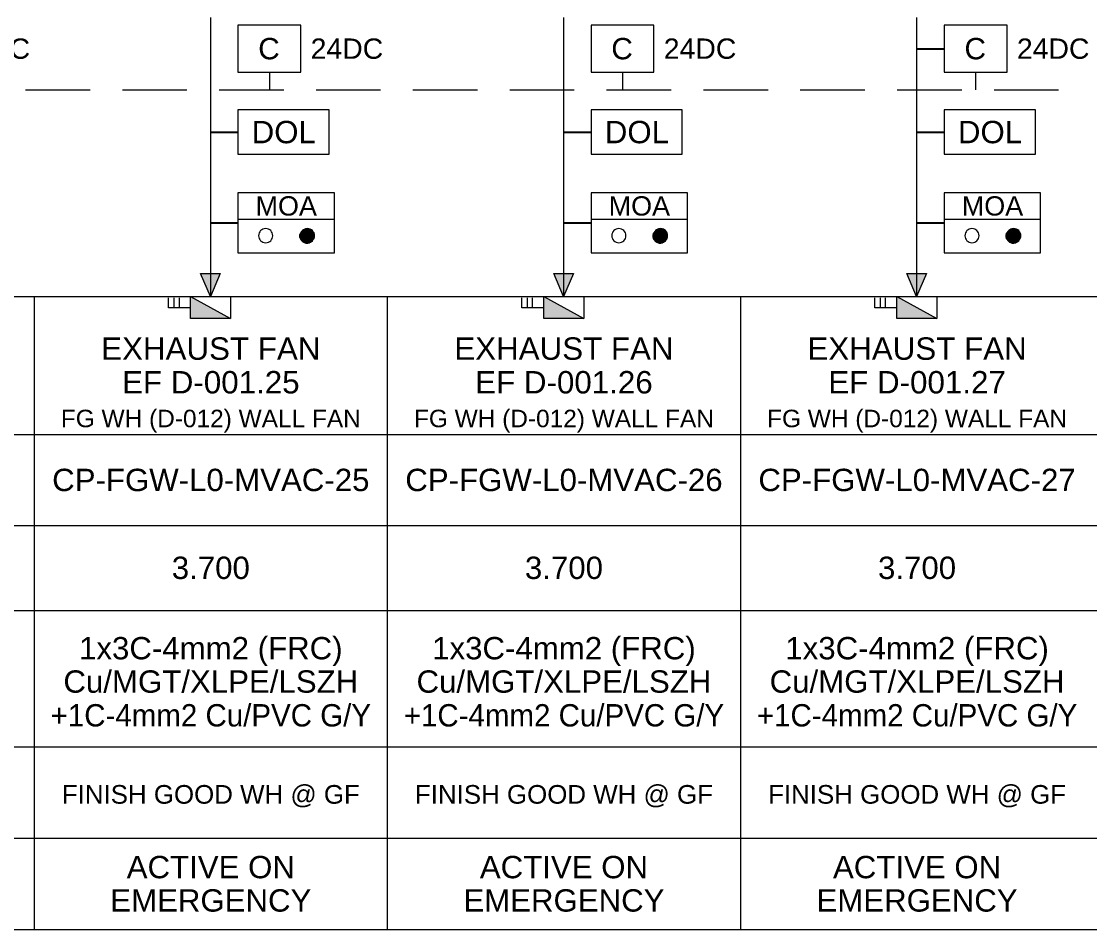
# Model space of a CAD drawing. Header units: millimetres. Extents: x -33055 to 42243, y -56860 to 24450.
# Drawn here: x 440 to 10946, y -16441 to -7512 of the extents above; entities that cross this region are included whole.
import ezdxf
from ezdxf.enums import TextEntityAlignment as Align

# ---------------------------------------------------------------- set-up
doc = ezdxf.new("R2010")
doc.units = ezdxf.units.MM
for name, color, linetype in [('A-PATT-CONC', 7, 'Continuous'), ('E-CTRL', 7, 'Continuous'), ('E-LEADER', 7, 'Continuous'), ('E-SLD', 7, 'Continuous'), ('E-TABLE', 7, 'Continuous'), ('E-TEXT', 7, 'Continuous')]:
    doc.layers.add(name, color=color, linetype=linetype)
doc.styles.add('ARIAL', font='arial.ttf')

msp = doc.modelspace()

# ---------------------------------------------------------------- hatches: boundary and pattern name
at = {"layer": 'A-PATT-CONC'}
h = msp.add_hatch(color=7, dxfattribs=at)
h.dxf.hatch_style = 1
h.paths.add_polyline_path([(2104, -10218), (2498, -10434), (2104, -10434), (2104, -10218)])
h = msp.add_hatch(color=7, dxfattribs=at)
h.dxf.hatch_style = 1
h.paths.add_polyline_path([(5577, -10218), (5971, -10434), (5577, -10434), (5577, -10218)])
h = msp.add_hatch(color=7, dxfattribs=at)
h.dxf.hatch_style = 1
h.paths.add_polyline_path([(9050, -10218), (9444, -10434), (9050, -10434), (9050, -10218)])
at = {"layer": 'E-SLD'}
h = msp.add_hatch(color=7, dxfattribs=at)
h.dxf.hatch_style = 1
h.paths.add_polyline_path([(3277, -9557), (3222, -9557), (3285, -9562), (3277, -9557)])
h.paths.add_polyline_path([(3222, -9557), (3285, -9562), (3213, -9562), (3222, -9557)])
h = msp.add_hatch(color=7, dxfattribs=at)
h.dxf.hatch_style = 1
h.paths.add_polyline_path([(3272, -9557), (3226, -9557), (3277, -9557), (3272, -9557)])
h.paths.add_polyline_path([(3226, -9557), (3277, -9557), (3222, -9557), (3226, -9557)])
h = msp.add_hatch(color=7, dxfattribs=at)
h.dxf.hatch_style = 1
h.paths.add_polyline_path([(3264, -9553), (3234, -9553), (3272, -9557), (3264, -9553)])
h.paths.add_polyline_path([(3234, -9553), (3272, -9557), (3226, -9557), (3234, -9553)])
h = msp.add_hatch(color=7, dxfattribs=at)
h.dxf.hatch_style = 1
h.paths.add_polyline_path([(3256, -9553), (3239, -9553), (3264, -9553), (3256, -9553)])
h.paths.add_polyline_path([(3239, -9553), (3264, -9553), (3234, -9553), (3239, -9553)])
h = msp.add_hatch(color=7, dxfattribs=at)
h.dxf.hatch_style = 1
h.paths.add_polyline_path([(3251, -9553), (3256, -9553), (3239, -9553), (3251, -9553)])
h = msp.add_hatch(color=7, dxfattribs=at)
h.dxf.hatch_style = 1
h.paths.add_polyline_path([(6750, -9557), (6695, -9557), (6758, -9562), (6750, -9557)])
h.paths.add_polyline_path([(6695, -9557), (6758, -9562), (6686, -9562), (6695, -9557)])
h = msp.add_hatch(color=7, dxfattribs=at)
h.dxf.hatch_style = 1
h.paths.add_polyline_path([(6746, -9557), (6699, -9557), (6750, -9557), (6746, -9557)])
h.paths.add_polyline_path([(6699, -9557), (6750, -9557), (6695, -9557), (6699, -9557)])
h = msp.add_hatch(color=7, dxfattribs=at)
h.dxf.hatch_style = 1
h.paths.add_polyline_path([(6737, -9553), (6707, -9553), (6746, -9557), (6737, -9553)])
h.paths.add_polyline_path([(6707, -9553), (6746, -9557), (6699, -9557), (6707, -9553)])
h = msp.add_hatch(color=7, dxfattribs=at)
h.dxf.hatch_style = 1
h.paths.add_polyline_path([(6729, -9553), (6712, -9553), (6737, -9553), (6729, -9553)])
h.paths.add_polyline_path([(6712, -9553), (6737, -9553), (6707, -9553), (6712, -9553)])
h = msp.add_hatch(color=7, dxfattribs=at)
h.dxf.hatch_style = 1
h.paths.add_polyline_path([(6724, -9553), (6729, -9553), (6712, -9553), (6724, -9553)])
h = msp.add_hatch(color=7, dxfattribs=at)
h.dxf.hatch_style = 1
h.paths.add_polyline_path([(10223, -9557), (10168, -9557), (10231, -9562), (10223, -9557)])
h.paths.add_polyline_path([(10168, -9557), (10231, -9562), (10159, -9562), (10168, -9557)])
h = msp.add_hatch(color=7, dxfattribs=at)
h.dxf.hatch_style = 1
h.paths.add_polyline_path([(10219, -9557), (10172, -9557), (10223, -9557), (10219, -9557)])
h.paths.add_polyline_path([(10172, -9557), (10223, -9557), (10168, -9557), (10172, -9557)])
h = msp.add_hatch(color=7, dxfattribs=at)
h.dxf.hatch_style = 1
h.paths.add_polyline_path([(10210, -9553), (10181, -9553), (10219, -9557), (10210, -9553)])
h.paths.add_polyline_path([(10181, -9553), (10219, -9557), (10172, -9557), (10181, -9553)])
h = msp.add_hatch(color=7, dxfattribs=at)
h.dxf.hatch_style = 1
h.paths.add_polyline_path([(10202, -9553), (10185, -9553), (10210, -9553), (10202, -9553)])
h.paths.add_polyline_path([(10185, -9553), (10210, -9553), (10181, -9553), (10185, -9553)])
h = msp.add_hatch(color=7, dxfattribs=at)
h.dxf.hatch_style = 1
h.paths.add_polyline_path([(10197, -9553), (10202, -9553), (10185, -9553), (10197, -9553)])
h = msp.add_hatch(color=7, dxfattribs=at)
h.dxf.hatch_style = 1
h.paths.add_polyline_path([(3315, -9604), (3184, -9604), (3319, -9608), (3315, -9604)])
h.paths.add_polyline_path([(3184, -9604), (3319, -9608), (3179, -9608), (3184, -9604)])
h = msp.add_hatch(color=7, dxfattribs=at)
h.dxf.hatch_style = 1
h.paths.add_polyline_path([(3319, -9608), (3179, -9608), (3319, -9617), (3319, -9608)])
h.paths.add_polyline_path([(3179, -9608), (3319, -9617), (3179, -9617), (3179, -9608)])
h = msp.add_hatch(color=7, dxfattribs=at)
h.dxf.hatch_style = 1
h.paths.add_polyline_path([(3319, -9617), (3179, -9617), (3319, -9621), (3319, -9617)])
h.paths.add_polyline_path([(3179, -9617), (3319, -9621), (3179, -9621), (3179, -9617)])
h = msp.add_hatch(color=7, dxfattribs=at)
h.dxf.hatch_style = 1
h.paths.add_polyline_path([(3319, -9621), (3179, -9621), (3319, -9629), (3319, -9621)])
h.paths.add_polyline_path([(3179, -9621), (3319, -9629), (3179, -9629), (3179, -9621)])
h = msp.add_hatch(color=7, dxfattribs=at)
h.dxf.hatch_style = 1
h.paths.add_polyline_path([(3319, -9629), (3179, -9629), (3319, -9638), (3319, -9629)])
h.paths.add_polyline_path([(3179, -9629), (3319, -9638), (3179, -9638), (3179, -9629)])
h = msp.add_hatch(color=7, dxfattribs=at)
h.dxf.hatch_style = 1
h.paths.add_polyline_path([(3319, -9638), (3179, -9638), (3315, -9642), (3319, -9638)])
h.paths.add_polyline_path([(3179, -9638), (3315, -9642), (3184, -9642), (3179, -9638)])
h = msp.add_hatch(color=7, dxfattribs=at)
h.dxf.hatch_style = 1
h.paths.add_polyline_path([(3311, -9591), (3188, -9591), (3315, -9595), (3311, -9591)])
h.paths.add_polyline_path([(3188, -9591), (3315, -9595), (3184, -9595), (3188, -9591)])
h = msp.add_hatch(color=7, dxfattribs=at)
h.dxf.hatch_style = 1
h.paths.add_polyline_path([(3315, -9595), (3184, -9595), (3315, -9604), (3315, -9595)])
h.paths.add_polyline_path([(3184, -9595), (3315, -9604), (3184, -9604), (3184, -9595)])
h = msp.add_hatch(color=7, dxfattribs=at)
h.dxf.hatch_style = 1
h.paths.add_polyline_path([(3315, -9642), (3184, -9642), (3315, -9651), (3315, -9642)])
h.paths.add_polyline_path([(3184, -9642), (3315, -9651), (3184, -9651), (3184, -9642)])
h = msp.add_hatch(color=7, dxfattribs=at)
h.dxf.hatch_style = 1
h.paths.add_polyline_path([(3315, -9651), (3184, -9651), (3311, -9655), (3315, -9651)])
h.paths.add_polyline_path([(3184, -9651), (3311, -9655), (3188, -9655), (3184, -9651)])
h = msp.add_hatch(color=7, dxfattribs=at)
h.dxf.hatch_style = 1
h.paths.add_polyline_path([(3306, -9587), (3192, -9587), (3311, -9591), (3306, -9587)])
h.paths.add_polyline_path([(3192, -9587), (3311, -9591), (3188, -9591), (3192, -9587)])
h = msp.add_hatch(color=7, dxfattribs=at)
h.dxf.hatch_style = 1
h.paths.add_polyline_path([(3311, -9655), (3188, -9655), (3306, -9659), (3311, -9655)])
h.paths.add_polyline_path([(3188, -9655), (3306, -9659), (3192, -9659), (3188, -9655)])
h = msp.add_hatch(color=7, dxfattribs=at)
h.dxf.hatch_style = 1
h.paths.add_polyline_path([(3302, -9579), (3196, -9579), (3306, -9587), (3302, -9579)])
h.paths.add_polyline_path([(3196, -9579), (3306, -9587), (3192, -9587), (3196, -9579)])
h = msp.add_hatch(color=7, dxfattribs=at)
h.dxf.hatch_style = 1
h.paths.add_polyline_path([(3306, -9659), (3192, -9659), (3302, -9667), (3306, -9659)])
h.paths.add_polyline_path([(3192, -9659), (3302, -9667), (3196, -9667), (3192, -9659)])
h = msp.add_hatch(color=7, dxfattribs=at)
h.dxf.hatch_style = 1
h.paths.add_polyline_path([(3302, -9574), (3200, -9574), (3302, -9579), (3302, -9574)])
h.paths.add_polyline_path([(3200, -9574), (3302, -9579), (3196, -9579), (3200, -9574)])
h = msp.add_hatch(color=7, dxfattribs=at)
h.dxf.hatch_style = 1
h.paths.add_polyline_path([(3294, -9570), (3205, -9570), (3302, -9574), (3294, -9570)])
h.paths.add_polyline_path([(3205, -9570), (3302, -9574), (3200, -9574), (3205, -9570)])
h = msp.add_hatch(color=7, dxfattribs=at)
h.dxf.hatch_style = 1
h.paths.add_polyline_path([(3289, -9566), (3209, -9566), (3294, -9570), (3289, -9566)])
h.paths.add_polyline_path([(3209, -9566), (3294, -9570), (3205, -9570), (3209, -9566)])
h = msp.add_hatch(color=7, dxfattribs=at)
h.dxf.hatch_style = 1
h.paths.add_polyline_path([(3285, -9562), (3213, -9562), (3289, -9566), (3285, -9562)])
h.paths.add_polyline_path([(3213, -9562), (3289, -9566), (3209, -9566), (3213, -9562)])
h = msp.add_hatch(color=7, dxfattribs=at)
h.dxf.hatch_style = 1
h.paths.add_polyline_path([(6788, -9604), (6657, -9604), (6792, -9608), (6788, -9604)])
h.paths.add_polyline_path([(6657, -9604), (6792, -9608), (6652, -9608), (6657, -9604)])
h = msp.add_hatch(color=7, dxfattribs=at)
h.dxf.hatch_style = 1
h.paths.add_polyline_path([(6792, -9608), (6652, -9608), (6792, -9617), (6792, -9608)])
h.paths.add_polyline_path([(6652, -9608), (6792, -9617), (6652, -9617), (6652, -9608)])
h = msp.add_hatch(color=7, dxfattribs=at)
h.dxf.hatch_style = 1
h.paths.add_polyline_path([(6792, -9617), (6652, -9617), (6792, -9621), (6792, -9617)])
h.paths.add_polyline_path([(6652, -9617), (6792, -9621), (6652, -9621), (6652, -9617)])
h = msp.add_hatch(color=7, dxfattribs=at)
h.dxf.hatch_style = 1
h.paths.add_polyline_path([(6792, -9621), (6652, -9621), (6792, -9629), (6792, -9621)])
h.paths.add_polyline_path([(6652, -9621), (6792, -9629), (6652, -9629), (6652, -9621)])
h = msp.add_hatch(color=7, dxfattribs=at)
h.dxf.hatch_style = 1
h.paths.add_polyline_path([(6792, -9629), (6652, -9629), (6792, -9638), (6792, -9629)])
h.paths.add_polyline_path([(6652, -9629), (6792, -9638), (6652, -9638), (6652, -9629)])
h = msp.add_hatch(color=7, dxfattribs=at)
h.dxf.hatch_style = 1
h.paths.add_polyline_path([(6792, -9638), (6652, -9638), (6788, -9642), (6792, -9638)])
h.paths.add_polyline_path([(6652, -9638), (6788, -9642), (6657, -9642), (6652, -9638)])
h = msp.add_hatch(color=7, dxfattribs=at)
h.dxf.hatch_style = 1
h.paths.add_polyline_path([(6784, -9591), (6661, -9591), (6788, -9595), (6784, -9591)])
h.paths.add_polyline_path([(6661, -9591), (6788, -9595), (6657, -9595), (6661, -9591)])
h = msp.add_hatch(color=7, dxfattribs=at)
h.dxf.hatch_style = 1
h.paths.add_polyline_path([(6788, -9595), (6657, -9595), (6788, -9604), (6788, -9595)])
h.paths.add_polyline_path([(6657, -9595), (6788, -9604), (6657, -9604), (6657, -9595)])
h = msp.add_hatch(color=7, dxfattribs=at)
h.dxf.hatch_style = 1
h.paths.add_polyline_path([(6788, -9642), (6657, -9642), (6788, -9651), (6788, -9642)])
h.paths.add_polyline_path([(6657, -9642), (6788, -9651), (6657, -9651), (6657, -9642)])
h = msp.add_hatch(color=7, dxfattribs=at)
h.dxf.hatch_style = 1
h.paths.add_polyline_path([(6788, -9651), (6657, -9651), (6784, -9655), (6788, -9651)])
h.paths.add_polyline_path([(6657, -9651), (6784, -9655), (6661, -9655), (6657, -9651)])
h = msp.add_hatch(color=7, dxfattribs=at)
h.dxf.hatch_style = 1
h.paths.add_polyline_path([(6779, -9587), (6665, -9587), (6784, -9591), (6779, -9587)])
h.paths.add_polyline_path([(6665, -9587), (6784, -9591), (6661, -9591), (6665, -9587)])
h = msp.add_hatch(color=7, dxfattribs=at)
h.dxf.hatch_style = 1
h.paths.add_polyline_path([(6784, -9655), (6661, -9655), (6779, -9659), (6784, -9655)])
h.paths.add_polyline_path([(6661, -9655), (6779, -9659), (6665, -9659), (6661, -9655)])
h = msp.add_hatch(color=7, dxfattribs=at)
h.dxf.hatch_style = 1
h.paths.add_polyline_path([(6775, -9579), (6669, -9579), (6779, -9587), (6775, -9579)])
h.paths.add_polyline_path([(6669, -9579), (6779, -9587), (6665, -9587), (6669, -9579)])
h = msp.add_hatch(color=7, dxfattribs=at)
h.dxf.hatch_style = 1
h.paths.add_polyline_path([(6779, -9659), (6665, -9659), (6775, -9667), (6779, -9659)])
h.paths.add_polyline_path([(6665, -9659), (6775, -9667), (6669, -9667), (6665, -9659)])
h = msp.add_hatch(color=7, dxfattribs=at)
h.dxf.hatch_style = 1
h.paths.add_polyline_path([(6775, -9574), (6674, -9574), (6775, -9579), (6775, -9574)])
h.paths.add_polyline_path([(6674, -9574), (6775, -9579), (6669, -9579), (6674, -9574)])
h = msp.add_hatch(color=7, dxfattribs=at)
h.dxf.hatch_style = 1
h.paths.add_polyline_path([(6767, -9570), (6678, -9570), (6775, -9574), (6767, -9570)])
h.paths.add_polyline_path([(6678, -9570), (6775, -9574), (6674, -9574), (6678, -9570)])
h = msp.add_hatch(color=7, dxfattribs=at)
h.dxf.hatch_style = 1
h.paths.add_polyline_path([(6762, -9566), (6682, -9566), (6767, -9570), (6762, -9566)])
h.paths.add_polyline_path([(6682, -9566), (6767, -9570), (6678, -9570), (6682, -9566)])
h = msp.add_hatch(color=7, dxfattribs=at)
h.dxf.hatch_style = 1
h.paths.add_polyline_path([(6758, -9562), (6686, -9562), (6762, -9566), (6758, -9562)])
h.paths.add_polyline_path([(6686, -9562), (6762, -9566), (6682, -9566), (6686, -9562)])
h = msp.add_hatch(color=7, dxfattribs=at)
h.dxf.hatch_style = 1
h.paths.add_polyline_path([(10261, -9604), (10130, -9604), (10265, -9608), (10261, -9604)])
h.paths.add_polyline_path([(10130, -9604), (10265, -9608), (10126, -9608), (10130, -9604)])
h = msp.add_hatch(color=7, dxfattribs=at)
h.dxf.hatch_style = 1
h.paths.add_polyline_path([(10265, -9608), (10126, -9608), (10265, -9617), (10265, -9608)])
h.paths.add_polyline_path([(10126, -9608), (10265, -9617), (10126, -9617), (10126, -9608)])
h = msp.add_hatch(color=7, dxfattribs=at)
h.dxf.hatch_style = 1
h.paths.add_polyline_path([(10265, -9617), (10126, -9617), (10265, -9621), (10265, -9617)])
h.paths.add_polyline_path([(10126, -9617), (10265, -9621), (10126, -9621), (10126, -9617)])
h = msp.add_hatch(color=7, dxfattribs=at)
h.dxf.hatch_style = 1
h.paths.add_polyline_path([(10265, -9621), (10126, -9621), (10265, -9629), (10265, -9621)])
h.paths.add_polyline_path([(10126, -9621), (10265, -9629), (10126, -9629), (10126, -9621)])
h = msp.add_hatch(color=7, dxfattribs=at)
h.dxf.hatch_style = 1
h.paths.add_polyline_path([(10265, -9629), (10126, -9629), (10265, -9638), (10265, -9629)])
h.paths.add_polyline_path([(10126, -9629), (10265, -9638), (10126, -9638), (10126, -9629)])
h = msp.add_hatch(color=7, dxfattribs=at)
h.dxf.hatch_style = 1
h.paths.add_polyline_path([(10265, -9638), (10126, -9638), (10261, -9642), (10265, -9638)])
h.paths.add_polyline_path([(10126, -9638), (10261, -9642), (10130, -9642), (10126, -9638)])
h = msp.add_hatch(color=7, dxfattribs=at)
h.dxf.hatch_style = 1
h.paths.add_polyline_path([(10257, -9591), (10134, -9591), (10261, -9595), (10257, -9591)])
h.paths.add_polyline_path([(10134, -9591), (10261, -9595), (10130, -9595), (10134, -9591)])
h = msp.add_hatch(color=7, dxfattribs=at)
h.dxf.hatch_style = 1
h.paths.add_polyline_path([(10261, -9595), (10130, -9595), (10261, -9604), (10261, -9595)])
h.paths.add_polyline_path([(10130, -9595), (10261, -9604), (10130, -9604), (10130, -9595)])
h = msp.add_hatch(color=7, dxfattribs=at)
h.dxf.hatch_style = 1
h.paths.add_polyline_path([(10261, -9642), (10130, -9642), (10261, -9651), (10261, -9642)])
h.paths.add_polyline_path([(10130, -9642), (10261, -9651), (10130, -9651), (10130, -9642)])
h = msp.add_hatch(color=7, dxfattribs=at)
h.dxf.hatch_style = 1
h.paths.add_polyline_path([(10261, -9651), (10130, -9651), (10257, -9655), (10261, -9651)])
h.paths.add_polyline_path([(10130, -9651), (10257, -9655), (10134, -9655), (10130, -9651)])
h = msp.add_hatch(color=7, dxfattribs=at)
h.dxf.hatch_style = 1
h.paths.add_polyline_path([(10253, -9587), (10138, -9587), (10257, -9591), (10253, -9587)])
h.paths.add_polyline_path([(10138, -9587), (10257, -9591), (10134, -9591), (10138, -9587)])
h = msp.add_hatch(color=7, dxfattribs=at)
h.dxf.hatch_style = 1
h.paths.add_polyline_path([(10257, -9655), (10134, -9655), (10253, -9659), (10257, -9655)])
h.paths.add_polyline_path([(10134, -9655), (10253, -9659), (10138, -9659), (10134, -9655)])
h = msp.add_hatch(color=7, dxfattribs=at)
h.dxf.hatch_style = 1
h.paths.add_polyline_path([(10248, -9579), (10142, -9579), (10253, -9587), (10248, -9579)])
h.paths.add_polyline_path([(10142, -9579), (10253, -9587), (10138, -9587), (10142, -9579)])
h = msp.add_hatch(color=7, dxfattribs=at)
h.dxf.hatch_style = 1
h.paths.add_polyline_path([(10253, -9659), (10138, -9659), (10248, -9667), (10253, -9659)])
h.paths.add_polyline_path([(10138, -9659), (10248, -9667), (10142, -9667), (10138, -9659)])
h = msp.add_hatch(color=7, dxfattribs=at)
h.dxf.hatch_style = 1
h.paths.add_polyline_path([(10248, -9574), (10147, -9574), (10248, -9579), (10248, -9574)])
h.paths.add_polyline_path([(10147, -9574), (10248, -9579), (10142, -9579), (10147, -9574)])
h = msp.add_hatch(color=7, dxfattribs=at)
h.dxf.hatch_style = 1
h.paths.add_polyline_path([(10240, -9570), (10151, -9570), (10248, -9574), (10240, -9570)])
h.paths.add_polyline_path([(10151, -9570), (10248, -9574), (10147, -9574), (10151, -9570)])
h = msp.add_hatch(color=7, dxfattribs=at)
h.dxf.hatch_style = 1
h.paths.add_polyline_path([(10236, -9566), (10155, -9566), (10240, -9570), (10236, -9566)])
h.paths.add_polyline_path([(10155, -9566), (10240, -9570), (10151, -9570), (10155, -9566)])
h = msp.add_hatch(color=7, dxfattribs=at)
h.dxf.hatch_style = 1
h.paths.add_polyline_path([(10231, -9562), (10159, -9562), (10236, -9566), (10231, -9562)])
h.paths.add_polyline_path([(10159, -9562), (10236, -9566), (10155, -9566), (10159, -9562)])
h = msp.add_hatch(color=7, dxfattribs=at)
h.dxf.hatch_style = 1
h.paths.add_polyline_path([(3302, -9667), (3196, -9667), (3302, -9672), (3302, -9667)])
h.paths.add_polyline_path([(3196, -9667), (3302, -9672), (3200, -9672), (3196, -9667)])
h = msp.add_hatch(color=7, dxfattribs=at)
h.dxf.hatch_style = 1
h.paths.add_polyline_path([(3302, -9672), (3200, -9672), (3294, -9676), (3302, -9672)])
h.paths.add_polyline_path([(3200, -9672), (3294, -9676), (3205, -9676), (3200, -9672)])
h = msp.add_hatch(color=7, dxfattribs=at)
h.dxf.hatch_style = 1
h.paths.add_polyline_path([(3294, -9676), (3205, -9676), (3289, -9680), (3294, -9676)])
h.paths.add_polyline_path([(3205, -9676), (3289, -9680), (3209, -9680), (3205, -9676)])
h = msp.add_hatch(color=7, dxfattribs=at)
h.dxf.hatch_style = 1
h.paths.add_polyline_path([(3289, -9680), (3209, -9680), (3285, -9684), (3289, -9680)])
h.paths.add_polyline_path([(3209, -9680), (3285, -9684), (3213, -9684), (3209, -9680)])
h = msp.add_hatch(color=7, dxfattribs=at)
h.dxf.hatch_style = 1
h.paths.add_polyline_path([(3285, -9684), (3213, -9684), (3277, -9684), (3285, -9684)])
h.paths.add_polyline_path([(3213, -9684), (3277, -9684), (3222, -9684), (3213, -9684)])
h = msp.add_hatch(color=7, dxfattribs=at)
h.dxf.hatch_style = 1
h.paths.add_polyline_path([(3277, -9684), (3222, -9684), (3272, -9689), (3277, -9684)])
h.paths.add_polyline_path([(3222, -9684), (3272, -9689), (3226, -9689), (3222, -9684)])
h = msp.add_hatch(color=7, dxfattribs=at)
h.dxf.hatch_style = 1
h.paths.add_polyline_path([(3272, -9689), (3226, -9689), (3264, -9689), (3272, -9689)])
h.paths.add_polyline_path([(3226, -9689), (3264, -9689), (3234, -9689), (3226, -9689)])
h = msp.add_hatch(color=7, dxfattribs=at)
h.dxf.hatch_style = 1
h.paths.add_polyline_path([(3234, -9689), (3239, -9693), (3256, -9693), (3234, -9689)])
h.paths.add_polyline_path([(3239, -9693), (3256, -9693), (3251, -9693), (3239, -9693)])
h = msp.add_hatch(color=7, dxfattribs=at)
h.dxf.hatch_style = 1
h.paths.add_polyline_path([(3234, -9689), (3264, -9689), (3256, -9693), (3234, -9689)])
h = msp.add_hatch(color=7, dxfattribs=at)
h.dxf.hatch_style = 1
h.paths.add_polyline_path([(6775, -9667), (6669, -9667), (6775, -9672), (6775, -9667)])
h.paths.add_polyline_path([(6669, -9667), (6775, -9672), (6674, -9672), (6669, -9667)])
h = msp.add_hatch(color=7, dxfattribs=at)
h.dxf.hatch_style = 1
h.paths.add_polyline_path([(6775, -9672), (6674, -9672), (6767, -9676), (6775, -9672)])
h.paths.add_polyline_path([(6674, -9672), (6767, -9676), (6678, -9676), (6674, -9672)])
h = msp.add_hatch(color=7, dxfattribs=at)
h.dxf.hatch_style = 1
h.paths.add_polyline_path([(6767, -9676), (6678, -9676), (6762, -9680), (6767, -9676)])
h.paths.add_polyline_path([(6678, -9676), (6762, -9680), (6682, -9680), (6678, -9676)])
h = msp.add_hatch(color=7, dxfattribs=at)
h.dxf.hatch_style = 1
h.paths.add_polyline_path([(6762, -9680), (6682, -9680), (6758, -9684), (6762, -9680)])
h.paths.add_polyline_path([(6682, -9680), (6758, -9684), (6686, -9684), (6682, -9680)])
h = msp.add_hatch(color=7, dxfattribs=at)
h.dxf.hatch_style = 1
h.paths.add_polyline_path([(6758, -9684), (6686, -9684), (6750, -9684), (6758, -9684)])
h.paths.add_polyline_path([(6686, -9684), (6750, -9684), (6695, -9684), (6686, -9684)])
h = msp.add_hatch(color=7, dxfattribs=at)
h.dxf.hatch_style = 1
h.paths.add_polyline_path([(6750, -9684), (6695, -9684), (6746, -9689), (6750, -9684)])
h.paths.add_polyline_path([(6695, -9684), (6746, -9689), (6699, -9689), (6695, -9684)])
h = msp.add_hatch(color=7, dxfattribs=at)
h.dxf.hatch_style = 1
h.paths.add_polyline_path([(6746, -9689), (6699, -9689), (6737, -9689), (6746, -9689)])
h.paths.add_polyline_path([(6699, -9689), (6737, -9689), (6707, -9689), (6699, -9689)])
h = msp.add_hatch(color=7, dxfattribs=at)
h.dxf.hatch_style = 1
h.paths.add_polyline_path([(6707, -9689), (6712, -9693), (6729, -9693), (6707, -9689)])
h.paths.add_polyline_path([(6712, -9693), (6729, -9693), (6724, -9693), (6712, -9693)])
h = msp.add_hatch(color=7, dxfattribs=at)
h.dxf.hatch_style = 1
h.paths.add_polyline_path([(6707, -9689), (6737, -9689), (6729, -9693), (6707, -9689)])
h = msp.add_hatch(color=7, dxfattribs=at)
h.dxf.hatch_style = 1
h.paths.add_polyline_path([(10248, -9667), (10142, -9667), (10248, -9672), (10248, -9667)])
h.paths.add_polyline_path([(10142, -9667), (10248, -9672), (10147, -9672), (10142, -9667)])
h = msp.add_hatch(color=7, dxfattribs=at)
h.dxf.hatch_style = 1
h.paths.add_polyline_path([(10248, -9672), (10147, -9672), (10240, -9676), (10248, -9672)])
h.paths.add_polyline_path([(10147, -9672), (10240, -9676), (10151, -9676), (10147, -9672)])
h = msp.add_hatch(color=7, dxfattribs=at)
h.dxf.hatch_style = 1
h.paths.add_polyline_path([(10240, -9676), (10151, -9676), (10236, -9680), (10240, -9676)])
h.paths.add_polyline_path([(10151, -9676), (10236, -9680), (10155, -9680), (10151, -9676)])
h = msp.add_hatch(color=7, dxfattribs=at)
h.dxf.hatch_style = 1
h.paths.add_polyline_path([(10236, -9680), (10155, -9680), (10231, -9684), (10236, -9680)])
h.paths.add_polyline_path([(10155, -9680), (10231, -9684), (10159, -9684), (10155, -9680)])
h = msp.add_hatch(color=7, dxfattribs=at)
h.dxf.hatch_style = 1
h.paths.add_polyline_path([(10231, -9684), (10159, -9684), (10223, -9684), (10231, -9684)])
h.paths.add_polyline_path([(10159, -9684), (10223, -9684), (10168, -9684), (10159, -9684)])
h = msp.add_hatch(color=7, dxfattribs=at)
h.dxf.hatch_style = 1
h.paths.add_polyline_path([(10223, -9684), (10168, -9684), (10219, -9689), (10223, -9684)])
h.paths.add_polyline_path([(10168, -9684), (10219, -9689), (10172, -9689), (10168, -9684)])
h = msp.add_hatch(color=7, dxfattribs=at)
h.dxf.hatch_style = 1
h.paths.add_polyline_path([(10219, -9689), (10172, -9689), (10210, -9689), (10219, -9689)])
h.paths.add_polyline_path([(10172, -9689), (10210, -9689), (10181, -9689), (10172, -9689)])
h = msp.add_hatch(color=7, dxfattribs=at)
h.dxf.hatch_style = 1
h.paths.add_polyline_path([(10181, -9689), (10185, -9693), (10202, -9693), (10181, -9689)])
h.paths.add_polyline_path([(10185, -9693), (10202, -9693), (10197, -9693), (10185, -9693)])
h = msp.add_hatch(color=7, dxfattribs=at)
h.dxf.hatch_style = 1
h.paths.add_polyline_path([(10181, -9689), (10210, -9689), (10202, -9693), (10181, -9689)])
h = msp.add_hatch(color=7, dxfattribs=at)
h.dxf.hatch_style = 1
h.paths.add_polyline_path([(2201, -9989), (2396, -9989), (2299, -10218), (2201, -9989)])
h = msp.add_hatch(color=7, dxfattribs=at)
h.dxf.hatch_style = 1
h.paths.add_polyline_path([(5675, -9989), (5869, -9989), (5772, -10218), (5675, -9989)])
h = msp.add_hatch(color=7, dxfattribs=at)
h.dxf.hatch_style = 1
h.paths.add_polyline_path([(9148, -9989), (9342, -9989), (9245, -10218), (9148, -9989)])

# ---------------------------------------------------------------- linework, layer by layer
at = {"color": 7, "lineweight": 0}
for p, q in [((1943, -10328), (1943, -10230)), ((1994, -10328), (1994, -10230)), ((2104, -10218), (2498, -10434)), ((5416, -10328), (5416, -10230)), ((5467, -10328), (5467, -10230)), ((5577, -10218), (5971, -10434)), ((8889, -10328), (8889, -10230)), ((8940, -10328), (8940, -10230)), ((9050, -10218), (9444, -10434))]:
    msp.add_line(p, q, dxfattribs=at)
for points in [[(2104, -10328), (1888, -10328), (1888, -10230)], [(2498, -10218), (2498, -10434), (2104, -10434), (2104, -10218), (2498, -10218)], [(5577, -10328), (5361, -10328), (5361, -10230)], [(5971, -10218), (5971, -10434), (5577, -10434), (5577, -10218), (5971, -10218)], [(9050, -10328), (8834, -10328), (8834, -10230)], [(9444, -10218), (9444, -10434), (9050, -10434), (9050, -10218), (9444, -10218)]]:
    msp.add_lwpolyline(points, dxfattribs=at)
at = {"layer": 'A-PATT-CONC', "color": 7, "lineweight": 0}
for points in [[(2104, -10218), (2498, -10434), (2104, -10434), (2104, -10218)], [(5577, -10218), (5971, -10434), (5577, -10434), (5577, -10218)], [(9050, -10218), (9444, -10434), (9050, -10434), (9050, -10218)]]:
    msp.add_lwpolyline(points, dxfattribs=at)
at = {"layer": 'E-CTRL', "color": 7, "lineweight": 0}
for p, q in [((480, -8184), (1116, -8184)), ((1433, -8184), (2068, -8184)), ((2386, -8184), (3020, -8184)), ((3338, -8184), (3973, -8184)), ((4290, -8184), (4926, -8184)), ((5243, -8184), (5878, -8184)), ((6196, -8184), (6830, -8184)), ((7148, -8184), (7783, -8184)), ((8100, -8184), (8736, -8184)), ((9053, -8184), (9688, -8184)), ((10006, -8184), (10640, -8184))]:
    msp.add_line(p, q, dxfattribs=at)
at = {"layer": 'E-LEADER', "color": 253, "lineweight": 25, "true_color": 0x999999}
for p, q in [((2299, -8600), (2570, -8600)), ((5772, -8600), (6043, -8600)), ((9245, -8600), (9516, -8600)), ((2299, -9493), (2570, -9493)), ((5772, -9493), (6043, -9493)), ((9245, -9493), (9516, -9493))]:
    msp.add_line(p, q, dxfattribs=at)
at = {"layer": 'E-SLD', "color": 7, "lineweight": 0}
for p, q in [((2299, -7474), (2299, -10218)), ((5772, -7474), (5772, -10218)), ((9245, -7474), (9245, -10218)), ((2879, -8012), (2879, -8185)), ((6352, -8012), (6352, -8185)), ((9825, -8012), (9825, -8185)), ((2570, -9455), (3518, -9455)), ((6043, -9455), (6991, -9455)), ((9516, -9455), (10464, -9455))]:
    msp.add_line(p, q, dxfattribs=at)
for points in [[(2570, -7550), (2570, -8012), (3188, -8012), (3188, -7550), (2570, -7550)], [(6043, -7550), (6043, -8012), (6661, -8012), (6661, -7550), (6043, -7550)], [(9516, -7550), (9516, -8012), (10134, -8012), (10134, -7550), (9516, -7550)], [(2570, -8380), (2570, -8816), (3467, -8816), (3467, -8380), (2570, -8380)], [(6043, -8380), (6043, -8816), (6940, -8816), (6940, -8380), (6043, -8380)], [(9516, -8380), (9516, -8816), (10413, -8816), (10413, -8380), (9516, -8380)], [(2570, -9197), (2570, -9786), (3518, -9786), (3518, -9197), (2570, -9197)], [(6043, -9197), (6043, -9786), (6991, -9786), (6991, -9197), (6043, -9197)], [(9516, -9197), (9516, -9786), (10464, -9786), (10464, -9197), (9516, -9197)], [(2913, -9619), (2911, -9605), (2907, -9592), (2901, -9580), (2892, -9569), (2882, -9561), (2870, -9554), (2857, -9550), (2843, -9549), (2829, -9550), (2816, -9554), (2804, -9561), (2793, -9569), (2785, -9580), (2778, -9592), (2774, -9605), (2773, -9619), (2774, -9633), (2778, -9646), (2785, -9658), (2793, -9668), (2804, -9677), (2816, -9683), (2829, -9687), (2843, -9689), (2857, -9687), (2870, -9683), (2882, -9677), (2892, -9668), (2901, -9658), (2907, -9646), (2911, -9633), (2913, -9619)], [(3323, -9619), (3322, -9605), (3318, -9592), (3311, -9580), (3303, -9569), (3292, -9561), (3281, -9554), (3267, -9550), (3253, -9549), (3239, -9550), (3226, -9554), (3214, -9561), (3204, -9569), (3195, -9580), (3189, -9592), (3185, -9605), (3184, -9619), (3185, -9633), (3189, -9646), (3195, -9658), (3204, -9668), (3214, -9677), (3226, -9683), (3239, -9687), (3253, -9689), (3267, -9687), (3281, -9683), (3292, -9677), (3303, -9668), (3311, -9658), (3318, -9646), (3322, -9633), (3323, -9619)], [(3222, -9557), (3285, -9562), (3213, -9562), (3222, -9557)], [(3226, -9557), (3277, -9557), (3222, -9557), (3226, -9557)], [(3277, -9557), (3222, -9557), (3285, -9562), (3277, -9557)], [(3234, -9553), (3272, -9557), (3226, -9557), (3234, -9553)], [(3272, -9557), (3226, -9557), (3277, -9557), (3272, -9557)], [(3239, -9553), (3264, -9553), (3234, -9553), (3239, -9553)], [(3264, -9553), (3234, -9553), (3272, -9557), (3264, -9553)], [(3251, -9553), (3256, -9553), (3239, -9553), (3251, -9553)], [(3256, -9553), (3239, -9553), (3264, -9553), (3256, -9553)], [(6386, -9619), (6384, -9605), (6380, -9592), (6374, -9580), (6365, -9569), (6355, -9561), (6343, -9554), (6330, -9550), (6316, -9549), (6302, -9550), (6289, -9554), (6277, -9561), (6266, -9569), (6258, -9580), (6252, -9592), (6247, -9605), (6246, -9619), (6247, -9633), (6252, -9646), (6258, -9658), (6266, -9668), (6277, -9677), (6289, -9683), (6302, -9687), (6316, -9689), (6330, -9687), (6343, -9683), (6355, -9677), (6365, -9668), (6374, -9658), (6380, -9646), (6384, -9633), (6386, -9619)], [(6796, -9619), (6795, -9605), (6791, -9592), (6784, -9580), (6776, -9569), (6766, -9561), (6754, -9554), (6741, -9550), (6726, -9549), (6712, -9550), (6699, -9554), (6687, -9561), (6677, -9569), (6669, -9580), (6662, -9592), (6658, -9605), (6657, -9619), (6658, -9633), (6662, -9646), (6669, -9658), (6677, -9668), (6687, -9677), (6699, -9683), (6712, -9687), (6726, -9689), (6741, -9687), (6754, -9683), (6766, -9677), (6776, -9668), (6784, -9658), (6791, -9646), (6795, -9633), (6796, -9619)], [(6695, -9557), (6758, -9562), (6686, -9562), (6695, -9557)], [(6699, -9557), (6750, -9557), (6695, -9557), (6699, -9557)], [(6750, -9557), (6695, -9557), (6758, -9562), (6750, -9557)], [(6707, -9553), (6746, -9557), (6699, -9557), (6707, -9553)], [(6746, -9557), (6699, -9557), (6750, -9557), (6746, -9557)], [(6712, -9553), (6737, -9553), (6707, -9553), (6712, -9553)], [(6737, -9553), (6707, -9553), (6746, -9557), (6737, -9553)], [(6724, -9553), (6729, -9553), (6712, -9553), (6724, -9553)], [(6729, -9553), (6712, -9553), (6737, -9553), (6729, -9553)], [(9859, -9619), (9857, -9605), (9853, -9592), (9847, -9580), (9838, -9569), (9828, -9561), (9816, -9554), (9803, -9550), (9789, -9549), (9775, -9550), (9762, -9554), (9750, -9561), (9740, -9569), (9731, -9580), (9725, -9592), (9721, -9605), (9719, -9619), (9721, -9633), (9725, -9646), (9731, -9658), (9740, -9668), (9750, -9677), (9762, -9683), (9775, -9687), (9789, -9689), (9803, -9687), (9816, -9683), (9828, -9677), (9838, -9668), (9847, -9658), (9853, -9646), (9857, -9633), (9859, -9619)], [(10269, -9619), (10268, -9605), (10264, -9592), (10258, -9580), (10249, -9569), (10239, -9561), (10227, -9554), (10214, -9550), (10200, -9549), (10186, -9550), (10172, -9554), (10161, -9561), (10150, -9569), (10142, -9580), (10135, -9592), (10131, -9605), (10130, -9619), (10131, -9633), (10135, -9646), (10142, -9658), (10150, -9668), (10161, -9677), (10172, -9683), (10186, -9687), (10200, -9689), (10214, -9687), (10227, -9683), (10239, -9677), (10249, -9668), (10258, -9658), (10264, -9646), (10268, -9633), (10269, -9619)], [(10168, -9557), (10231, -9562), (10159, -9562), (10168, -9557)], [(10172, -9557), (10223, -9557), (10168, -9557), (10172, -9557)], [(10223, -9557), (10168, -9557), (10231, -9562), (10223, -9557)], [(10181, -9553), (10219, -9557), (10172, -9557), (10181, -9553)], [(10219, -9557), (10172, -9557), (10223, -9557), (10219, -9557)], [(10185, -9553), (10210, -9553), (10181, -9553), (10185, -9553)], [(10210, -9553), (10181, -9553), (10219, -9557), (10210, -9553)], [(10197, -9553), (10202, -9553), (10185, -9553), (10197, -9553)], [(10202, -9553), (10185, -9553), (10210, -9553), (10202, -9553)], [(3184, -9604), (3319, -9608), (3179, -9608), (3184, -9604)], [(3319, -9608), (3179, -9608), (3319, -9617), (3319, -9608)], [(3179, -9608), (3319, -9617), (3179, -9617), (3179, -9608)], [(3319, -9617), (3179, -9617), (3319, -9621), (3319, -9617)], [(3179, -9617), (3319, -9621), (3179, -9621), (3179, -9617)], [(3319, -9621), (3179, -9621), (3319, -9629), (3319, -9621)], [(3179, -9621), (3319, -9629), (3179, -9629), (3179, -9621)], [(3319, -9629), (3179, -9629), (3319, -9638), (3319, -9629)], [(3179, -9629), (3319, -9638), (3179, -9638), (3179, -9629)], [(3319, -9638), (3179, -9638), (3315, -9642), (3319, -9638)], [(3179, -9638), (3315, -9642), (3184, -9642), (3179, -9638)], [(3188, -9591), (3315, -9595), (3184, -9595), (3188, -9591)], [(3315, -9595), (3184, -9595), (3315, -9604), (3315, -9595)], [(3184, -9595), (3315, -9604), (3184, -9604), (3184, -9595)], [(3315, -9604), (3184, -9604), (3319, -9608), (3315, -9604)], [(3315, -9642), (3184, -9642), (3315, -9651), (3315, -9642)], [(3184, -9642), (3315, -9651), (3184, -9651), (3184, -9642)], [(3315, -9651), (3184, -9651), (3311, -9655), (3315, -9651)], [(3184, -9651), (3311, -9655), (3188, -9655), (3184, -9651)], [(3192, -9587), (3311, -9591), (3188, -9591), (3192, -9587)], [(3311, -9591), (3188, -9591), (3315, -9595), (3311, -9591)], [(3311, -9655), (3188, -9655), (3306, -9659), (3311, -9655)], [(3188, -9655), (3306, -9659), (3192, -9659), (3188, -9655)], [(3196, -9579), (3306, -9587), (3192, -9587), (3196, -9579)], [(3306, -9587), (3192, -9587), (3311, -9591), (3306, -9587)], [(3306, -9659), (3192, -9659), (3302, -9667), (3306, -9659)], [(3192, -9659), (3302, -9667), (3196, -9667), (3192, -9659)], [(3200, -9574), (3302, -9579), (3196, -9579), (3200, -9574)], [(3302, -9579), (3196, -9579), (3306, -9587), (3302, -9579)], [(3205, -9570), (3302, -9574), (3200, -9574), (3205, -9570)], [(3302, -9574), (3200, -9574), (3302, -9579), (3302, -9574)], [(3209, -9566), (3294, -9570), (3205, -9570), (3209, -9566)], [(3294, -9570), (3205, -9570), (3302, -9574), (3294, -9570)], [(3213, -9562), (3289, -9566), (3209, -9566), (3213, -9562)], [(3289, -9566), (3209, -9566), (3294, -9570), (3289, -9566)], [(3285, -9562), (3213, -9562), (3289, -9566), (3285, -9562)], [(6657, -9604), (6792, -9608), (6652, -9608), (6657, -9604)], [(6792, -9608), (6652, -9608), (6792, -9617), (6792, -9608)], [(6652, -9608), (6792, -9617), (6652, -9617), (6652, -9608)], [(6792, -9617), (6652, -9617), (6792, -9621), (6792, -9617)], [(6652, -9617), (6792, -9621), (6652, -9621), (6652, -9617)], [(6792, -9621), (6652, -9621), (6792, -9629), (6792, -9621)], [(6652, -9621), (6792, -9629), (6652, -9629), (6652, -9621)], [(6792, -9629), (6652, -9629), (6792, -9638), (6792, -9629)], [(6652, -9629), (6792, -9638), (6652, -9638), (6652, -9629)], [(6792, -9638), (6652, -9638), (6788, -9642), (6792, -9638)], [(6652, -9638), (6788, -9642), (6657, -9642), (6652, -9638)], [(6661, -9591), (6788, -9595), (6657, -9595), (6661, -9591)], [(6788, -9595), (6657, -9595), (6788, -9604), (6788, -9595)], [(6657, -9595), (6788, -9604), (6657, -9604), (6657, -9595)], [(6788, -9604), (6657, -9604), (6792, -9608), (6788, -9604)], [(6788, -9642), (6657, -9642), (6788, -9651), (6788, -9642)], [(6657, -9642), (6788, -9651), (6657, -9651), (6657, -9642)], [(6788, -9651), (6657, -9651), (6784, -9655), (6788, -9651)], [(6657, -9651), (6784, -9655), (6661, -9655), (6657, -9651)], [(6665, -9587), (6784, -9591), (6661, -9591), (6665, -9587)], [(6784, -9591), (6661, -9591), (6788, -9595), (6784, -9591)], [(6784, -9655), (6661, -9655), (6779, -9659), (6784, -9655)], [(6661, -9655), (6779, -9659), (6665, -9659), (6661, -9655)], [(6669, -9579), (6779, -9587), (6665, -9587), (6669, -9579)], [(6779, -9587), (6665, -9587), (6784, -9591), (6779, -9587)], [(6779, -9659), (6665, -9659), (6775, -9667), (6779, -9659)], [(6665, -9659), (6775, -9667), (6669, -9667), (6665, -9659)], [(6674, -9574), (6775, -9579), (6669, -9579), (6674, -9574)], [(6775, -9579), (6669, -9579), (6779, -9587), (6775, -9579)], [(6678, -9570), (6775, -9574), (6674, -9574), (6678, -9570)], [(6775, -9574), (6674, -9574), (6775, -9579), (6775, -9574)], [(6682, -9566), (6767, -9570), (6678, -9570), (6682, -9566)], [(6767, -9570), (6678, -9570), (6775, -9574), (6767, -9570)], [(6686, -9562), (6762, -9566), (6682, -9566), (6686, -9562)], [(6762, -9566), (6682, -9566), (6767, -9570), (6762, -9566)], [(6758, -9562), (6686, -9562), (6762, -9566), (6758, -9562)], [(10130, -9604), (10265, -9608), (10126, -9608), (10130, -9604)], [(10265, -9608), (10126, -9608), (10265, -9617), (10265, -9608)], [(10126, -9608), (10265, -9617), (10126, -9617), (10126, -9608)], [(10265, -9617), (10126, -9617), (10265, -9621), (10265, -9617)], [(10126, -9617), (10265, -9621), (10126, -9621), (10126, -9617)], [(10265, -9621), (10126, -9621), (10265, -9629), (10265, -9621)], [(10126, -9621), (10265, -9629), (10126, -9629), (10126, -9621)], [(10265, -9629), (10126, -9629), (10265, -9638), (10265, -9629)], [(10126, -9629), (10265, -9638), (10126, -9638), (10126, -9629)], [(10265, -9638), (10126, -9638), (10261, -9642), (10265, -9638)], [(10126, -9638), (10261, -9642), (10130, -9642), (10126, -9638)], [(10134, -9591), (10261, -9595), (10130, -9595), (10134, -9591)], [(10261, -9595), (10130, -9595), (10261, -9604), (10261, -9595)], [(10130, -9595), (10261, -9604), (10130, -9604), (10130, -9595)], [(10261, -9604), (10130, -9604), (10265, -9608), (10261, -9604)], [(10261, -9642), (10130, -9642), (10261, -9651), (10261, -9642)], [(10130, -9642), (10261, -9651), (10130, -9651), (10130, -9642)], [(10261, -9651), (10130, -9651), (10257, -9655), (10261, -9651)], [(10130, -9651), (10257, -9655), (10134, -9655), (10130, -9651)], [(10138, -9587), (10257, -9591), (10134, -9591), (10138, -9587)], [(10257, -9591), (10134, -9591), (10261, -9595), (10257, -9591)], [(10257, -9655), (10134, -9655), (10253, -9659), (10257, -9655)], [(10134, -9655), (10253, -9659), (10138, -9659), (10134, -9655)], [(10142, -9579), (10253, -9587), (10138, -9587), (10142, -9579)], [(10253, -9587), (10138, -9587), (10257, -9591), (10253, -9587)], [(10253, -9659), (10138, -9659), (10248, -9667), (10253, -9659)], [(10138, -9659), (10248, -9667), (10142, -9667), (10138, -9659)], [(10147, -9574), (10248, -9579), (10142, -9579), (10147, -9574)], [(10248, -9579), (10142, -9579), (10253, -9587), (10248, -9579)], [(10151, -9570), (10248, -9574), (10147, -9574), (10151, -9570)], [(10248, -9574), (10147, -9574), (10248, -9579), (10248, -9574)], [(10155, -9566), (10240, -9570), (10151, -9570), (10155, -9566)], [(10240, -9570), (10151, -9570), (10248, -9574), (10240, -9570)], [(10159, -9562), (10236, -9566), (10155, -9566), (10159, -9562)], [(10236, -9566), (10155, -9566), (10240, -9570), (10236, -9566)], [(10231, -9562), (10159, -9562), (10236, -9566), (10231, -9562)], [(3302, -9667), (3196, -9667), (3302, -9672), (3302, -9667)], [(3196, -9667), (3302, -9672), (3200, -9672), (3196, -9667)], [(3302, -9672), (3200, -9672), (3294, -9676), (3302, -9672)], [(3200, -9672), (3294, -9676), (3205, -9676), (3200, -9672)], [(3294, -9676), (3205, -9676), (3289, -9680), (3294, -9676)], [(3205, -9676), (3289, -9680), (3209, -9680), (3205, -9676)], [(3289, -9680), (3209, -9680), (3285, -9684), (3289, -9680)], [(3209, -9680), (3285, -9684), (3213, -9684), (3209, -9680)], [(3285, -9684), (3213, -9684), (3277, -9684), (3285, -9684)], [(3213, -9684), (3277, -9684), (3222, -9684), (3213, -9684)], [(3277, -9684), (3222, -9684), (3272, -9689), (3277, -9684)], [(3222, -9684), (3272, -9689), (3226, -9689), (3222, -9684)], [(3272, -9689), (3226, -9689), (3264, -9689), (3272, -9689)], [(3226, -9689), (3264, -9689), (3234, -9689), (3226, -9689)], [(3234, -9689), (3239, -9693), (3256, -9693), (3234, -9689)], [(3234, -9689), (3264, -9689), (3256, -9693), (3234, -9689)], [(3239, -9693), (3256, -9693), (3251, -9693), (3239, -9693)], [(6775, -9667), (6669, -9667), (6775, -9672), (6775, -9667)], [(6669, -9667), (6775, -9672), (6674, -9672), (6669, -9667)], [(6775, -9672), (6674, -9672), (6767, -9676), (6775, -9672)], [(6674, -9672), (6767, -9676), (6678, -9676), (6674, -9672)], [(6767, -9676), (6678, -9676), (6762, -9680), (6767, -9676)], [(6678, -9676), (6762, -9680), (6682, -9680), (6678, -9676)], [(6762, -9680), (6682, -9680), (6758, -9684), (6762, -9680)], [(6682, -9680), (6758, -9684), (6686, -9684), (6682, -9680)], [(6758, -9684), (6686, -9684), (6750, -9684), (6758, -9684)], [(6686, -9684), (6750, -9684), (6695, -9684), (6686, -9684)], [(6750, -9684), (6695, -9684), (6746, -9689), (6750, -9684)], [(6695, -9684), (6746, -9689), (6699, -9689), (6695, -9684)], [(6746, -9689), (6699, -9689), (6737, -9689), (6746, -9689)], [(6699, -9689), (6737, -9689), (6707, -9689), (6699, -9689)], [(6707, -9689), (6712, -9693), (6729, -9693), (6707, -9689)], [(6707, -9689), (6737, -9689), (6729, -9693), (6707, -9689)], [(6712, -9693), (6729, -9693), (6724, -9693), (6712, -9693)], [(10248, -9667), (10142, -9667), (10248, -9672), (10248, -9667)], [(10142, -9667), (10248, -9672), (10147, -9672), (10142, -9667)], [(10248, -9672), (10147, -9672), (10240, -9676), (10248, -9672)], [(10147, -9672), (10240, -9676), (10151, -9676), (10147, -9672)], [(10240, -9676), (10151, -9676), (10236, -9680), (10240, -9676)], [(10151, -9676), (10236, -9680), (10155, -9680), (10151, -9676)], [(10236, -9680), (10155, -9680), (10231, -9684), (10236, -9680)], [(10155, -9680), (10231, -9684), (10159, -9684), (10155, -9680)], [(10231, -9684), (10159, -9684), (10223, -9684), (10231, -9684)], [(10159, -9684), (10223, -9684), (10168, -9684), (10159, -9684)], [(10223, -9684), (10168, -9684), (10219, -9689), (10223, -9684)], [(10168, -9684), (10219, -9689), (10172, -9689), (10168, -9684)], [(10219, -9689), (10172, -9689), (10210, -9689), (10219, -9689)], [(10172, -9689), (10210, -9689), (10181, -9689), (10172, -9689)], [(10181, -9689), (10185, -9693), (10202, -9693), (10181, -9689)], [(10181, -9689), (10210, -9689), (10202, -9693), (10181, -9689)], [(10185, -9693), (10202, -9693), (10197, -9693), (10185, -9693)], [(2299, -10218), (2201, -9989), (2396, -9989), (2299, -10218)], [(2201, -9989), (2396, -9989), (2299, -10218), (2201, -9989)], [(5772, -10218), (5675, -9989), (5869, -9989), (5772, -10218)], [(5675, -9989), (5869, -9989), (5772, -10218), (5675, -9989)], [(9245, -10218), (9148, -9989), (9342, -9989), (9245, -10218)], [(9148, -9989), (9342, -9989), (9245, -10218), (9148, -9989)]]:
    msp.add_lwpolyline(points, dxfattribs=at)
at = {"layer": 'E-SLD', "const_width": 1}
for points in [[(2298, -7781), (2570, -7781)], [(5771, -7781), (6043, -7781)]]:
    msp.add_lwpolyline(points, dxfattribs=at)
at = {"layer": 'E-SLD'}
msp.add_lwpolyline([(9244, -7781), (9516, -7781)], dxfattribs=at)
at = {"layer": 'E-TABLE', "color": 7, "lineweight": 0}
for p, q in [((-32967, -10218), (35297, -10218)), ((566, -10218), (566, -16441)), ((4039, -10218), (4039, -16441)), ((7513, -10218), (7513, -16441)), ((-32967, -11572), (35297, -11572)), ((-32967, -12468), (35297, -12468)), ((-32967, -13305), (35297, -13305)), ((-32967, -14645), (35297, -14645)), ((-32967, -15541), (35297, -15541)), ((-32967, -16441), (35297, -16441))]:
    msp.add_line(p, q, dxfattribs=at)

# ---------------------------------------------------------------- texts
at = {"layer": 'E-TEXT', "color": 7, "style": 'ARIAL'}
for s, height, p in [('24DC', 199.8, (-188, -7880)), ('C', 210, (2769, -7885)), ('24DC', 199.8, (3285, -7880)), ('C', 210, (6242, -7885)), ('24DC', 199.8, (6758, -7880)), ('C', 210, (9715, -7885)), ('24DC', 199.8, (10231, -7880)), ('DOL', 219.7, (2705, -8710)), ('DOL', 219.7, (6178, -8710)), ('DOL', 219.7, (9651, -8710)), ('MOA', 189.7, (2743, -9421)), ('MOA', 189.7, (6216, -9421)), ('MOA', 189.7, (9689, -9421))]:
    msp.add_text(s, height=height, dxfattribs=at).set_placement(p)
for s, height, p in [('EXHAUST FAN', 220.51, (2303, -10839)), ('EXHAUST FAN', 220.51, (5776, -10839)), ('EXHAUST FAN', 220.51, (9249, -10839)), ('EF D-001.25', 220.51, (2303, -11170)), ('EF D-001.26', 220.51, (5776, -11170)), ('EF D-001.27', 220.51, (9249, -11170)), ('FG WH (D-012) WALL FAN', 172.01, (2303, -11502)), ('FG WH (D-012) WALL FAN', 172.01, (5776, -11502)), ('FG WH (D-012) WALL FAN', 172.01, (9249, -11502)), ('CP-FGW-L0-MVAC-25', 219.75, (2303, -12130)), ('CP-FGW-L0-MVAC-26', 219.75, (5776, -12130)), ('CP-FGW-L0-MVAC-27', 219.75, (9249, -12130)), ('3.700', 219.7, (2303, -12994)), ('3.700', 219.7, (5776, -12994)), ('3.700', 219.7, (9249, -12994)), ('1x3C-4mm2 (FRC)', 219.75, (2303, -13784)), ('1x3C-4mm2 (FRC)', 219.75, (5776, -13784)), ('1x3C-4mm2 (FRC)', 219.75, (9249, -13784)), ('Cu/MGT/XLPE/LSZH', 219.75, (2303, -14112)), ('Cu/MGT/XLPE/LSZH', 219.75, (5776, -14112)), ('Cu/MGT/XLPE/LSZH', 219.75, (9249, -14112)), ('ACTIVE ON', 219.7, (2303, -15936)), ('ACTIVE ON', 219.7, (5776, -15936)), ('ACTIVE ON', 219.7, (9249, -15936)), ('EMERGENCY', 219.7, (2303, -16264)), ('EMERGENCY', 219.7, (5776, -16264)), ('EMERGENCY', 219.7, (9249, -16264))]:
    msp.add_text(s, height=height, dxfattribs=at).set_placement(p, align=Align.CENTER)
for s, height, width, p in [('+1C-4mm2 Cu/PVC G/Y', 219.75, 0.94498, (2303, -14444)), ('+1C-4mm2 Cu/PVC G/Y', 219.75, 0.94498, (5776, -14444)), ('+1C-4mm2 Cu/PVC G/Y', 219.75, 0.94498, (9249, -14444)), ('FINISH GOOD WH @ GF', 183.29, 0.994173, (2303, -15203)), ('FINISH GOOD WH @ GF', 183.29, 0.994173, (5776, -15203)), ('FINISH GOOD WH @ GF', 183.29, 0.994173, (9249, -15203))]:
    msp.add_text(s, height=height, dxfattribs=dict(at, width=width)).set_placement(p, align=Align.CENTER)

doc.saveas('drawing.dxf')
